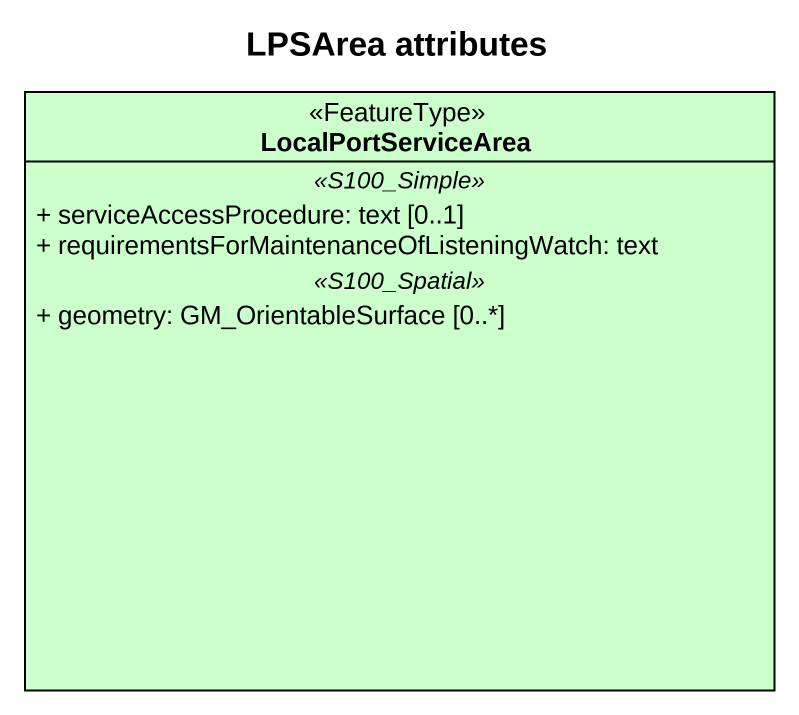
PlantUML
@startuml
title LPSArea attributes
hide circle
hide empty members
skinparam classAttributeIconSize 0
class LocalPortServiceArea <<FeatureType>> #CCFFCC {
  .. <<S100_Simple>> ..
  + serviceAccessProcedure: text [0..1]
  + requirementsForMaintenanceOfListeningWatch: text
  .. <<S100_Spatial>> ..
  + geometry: GM_OrientableSurface [0..*]
}
@enduml
